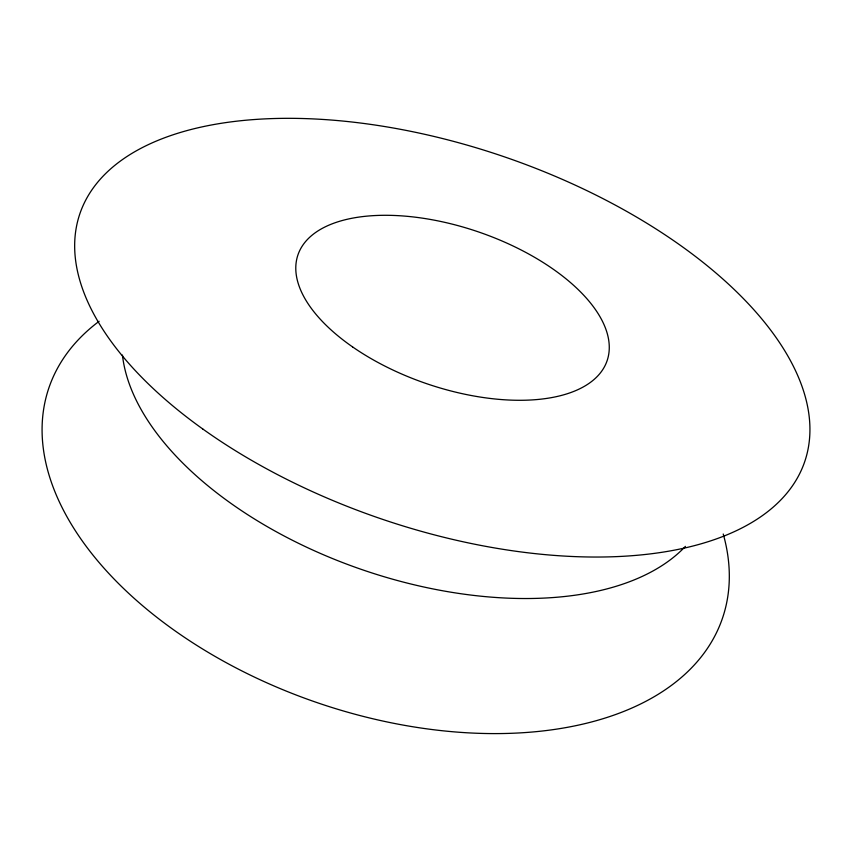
<?xml version="1.0" encoding="UTF-8"?>
<svg xmlns="http://www.w3.org/2000/svg" width="852" height="852" viewBox="0 0 852 852"><rect width="100%" height="100%" fill="white"/><g stroke="black" fill="none" stroke-linecap="round" stroke-linejoin="round"><path stroke-width="1.28" d="M723.231 534.012A355.934 211.072 18.9 0 1 318.084 702.964A355.934 211.072 18.9 0 1 99.12 321.279M685.423 546.366A306.645 166.992 18.9 0 1 364.017 570.318A306.645 166.992 18.9 0 1 122.443 355.071M352.6 346.924A163.382 80.184 18.9 0 0 607.071 360.811A163.382 80.184 18.9 0 0 397.927 215.641A163.382 80.184 18.9 0 0 352.6 346.924M202.733 428.961A383.038 191.21 18.9 0 0 803.585 464.787A383.038 191.21 18.9 0 0 320.576 119.301A383.038 191.21 18.9 0 0 202.733 428.961"/></g></svg>
